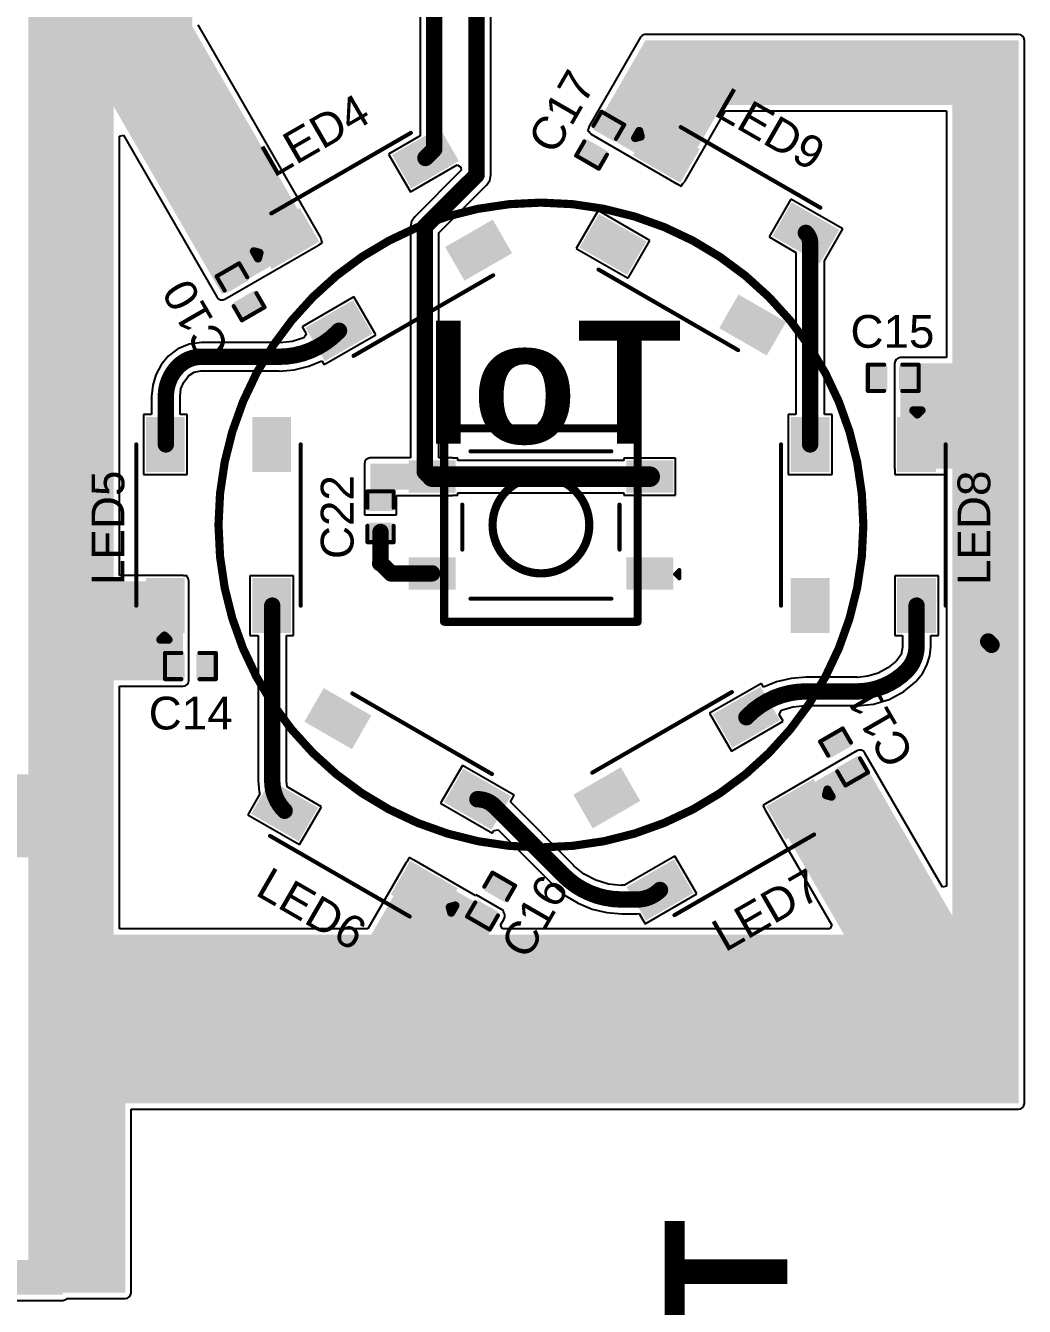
# Model space of a CAD drawing. Header units: inches. Extents: x 0 to 446, y -21 to 70.
# Drawn here: x 29.02 to 59.99, y 0.22 to 39.95 of the extents above; entities that cross this region are included whole.
import ezdxf

# ---------------------------------------------------------------- set-up
doc = ezdxf.new("R2010")
doc.units = ezdxf.units.IN
for name, color, linetype in [('Deimensions', 6, 'Continuous'), ('Top Layer', 1, 'Continuous'), ('Top Overlay', 2, 'Continuous'), ('Top Paste', 8, 'Continuous'), ('Top Solder', 216, 'Continuous')]:
    doc.layers.add(name, color=color, linetype=linetype)
doc.styles.add('Arial', font='', dxfattribs={"height": 0.2})
doc.styles.add('Arial_Bold', font='', dxfattribs={"height": 0.2})
doc.styles.get('Arial').set_extended_font_data('Arial')
doc.styles.get('Arial_Bold').set_extended_font_data('Arial', bold=True)

msp = doc.modelspace()

# ---------------------------------------------------------------- hatches: boundary and pattern name
at = {"layer": 'Top Layer'}
for points in [[(29.155, 37.963), (34.184, 37.963), (34.184, 53.914), (29.155, 53.914)], [(29.106, 9.769), (31.746, 9.769), (31.746, 53.522), (29.106, 53.522)], [(35.108, 31.619), (38.01, 33.295), (34.184, 39.922), (31.282, 38.246)], [(46.651, 36.731), (49.303, 35.2), (50.898, 37.963), (48.246, 39.494)], [(59.813, 39.494), (48.246, 39.494), (48.246, 37.487), (59.813, 37.487)], [(57.759, 9.826), (59.813, 9.826), (59.813, 39.494), (57.759, 39.494)], [(47.233, 36.443), (46.683, 36.76), (46.912, 37.156), (47.462, 36.839)], [(42.318, 35.782), (41.018, 35.032), (40.518, 35.898), (41.818, 36.648)], [(48.487, 36.826), (49.786, 36.076), (49.286, 35.21), (47.987, 35.96)], [(46.763, 35.629), (46.213, 35.946), (46.442, 36.342), (46.992, 36.025)], [(53.617, 32.71), (52.317, 33.46), (52.817, 34.326), (54.117, 33.576)], [(36.188, 33.398), (37.487, 34.148), (37.987, 33.282), (36.688, 32.532)], [(42.168, 33.04), (43.468, 33.79), (43.968, 32.924), (42.668, 32.174)], [(46.837, 33.968), (48.136, 33.218), (47.636, 32.352), (46.337, 33.102)], [(35.837, 32.057), (35.288, 31.74), (35.059, 32.136), (35.609, 32.453)], [(36.307, 31.243), (35.757, 30.926), (35.529, 31.322), (36.079, 31.639)], [(51.167, 31.468), (52.467, 30.718), (51.967, 29.852), (50.667, 30.602)], [(37.838, 30.54), (39.137, 31.29), (39.637, 30.424), (38.338, 29.674)], [(59.813, 29.466), (56.15, 29.466), (56.15, 26.206), (59.813, 26.206)], [(55.228, 28.704), (55.228, 29.339), (55.685, 29.339), (55.685, 28.704)], [(56.167, 28.704), (56.167, 29.339), (56.625, 29.339), (56.625, 28.704)], [(33.85, 27.706), (33.85, 26.206), (32.85, 26.206), (32.85, 27.706)], [(36.15, 26.206), (36.15, 27.706), (37.15, 27.706), (37.15, 26.206)], [(53.85, 27.706), (53.85, 26.206), (52.85, 26.206), (52.85, 27.706)], [(57.15, 27.706), (57.15, 26.206), (56.15, 26.206), (56.15, 27.706)], [(39.708, 25.556), (42.25, 25.556), (42.25, 26.356), (39.708, 26.356)], [(39.708, 24.952), (40.343, 24.952), (40.343, 26.356), (39.708, 26.356)], [(42.25, 25.556), (41, 25.556), (41, 26.356), (42.25, 26.356)], [(49, 25.556), (47.75, 25.556), (47.75, 26.356), (49, 26.356)], [(40.342, 24.952), (39.707, 24.952), (39.707, 25.409), (40.342, 25.409)], [(40.342, 24.012), (39.707, 24.012), (39.707, 24.469), (40.342, 24.469)], [(42.25, 22.556), (41, 22.556), (41, 23.356), (42.25, 23.356)], [(49, 22.556), (47.75, 22.556), (47.75, 23.356), (49, 23.356)], [(29.206, 19.637), (33.901, 19.637), (33.901, 22.706), (29.206, 22.706)], [(32.85, 21.206), (32.85, 22.706), (33.85, 22.706), (33.85, 21.206)], [(36.15, 21.206), (36.15, 22.706), (37.15, 22.706), (37.15, 21.206)], [(53.85, 22.706), (53.85, 21.206), (52.85, 21.206), (52.85, 22.706)], [(56.15, 21.206), (56.15, 22.706), (57.15, 22.706), (57.15, 21.206)], [(33.888, 20.399), (33.888, 19.764), (33.431, 19.764), (33.431, 20.399)], [(34.828, 20.399), (34.828, 19.764), (34.371, 19.764), (34.371, 20.399)], [(39.1, 17.643), (37.801, 18.393), (38.301, 19.259), (39.6, 18.509)], [(52.272, 18.436), (50.973, 17.686), (50.473, 18.552), (51.772, 19.302)], [(53.779, 17.708), (54.329, 18.025), (54.557, 17.629), (54.007, 17.312)], [(58.161, 11.636), (54.894, 17.294), (52.123, 15.694), (55.39, 10.036)], [(54.249, 16.894), (54.799, 17.211), (55.027, 16.816), (54.477, 16.498)], [(23.561, 14.146), (31.746, 14.146), (31.746, 16.723), (23.561, 16.723)], [(43.431, 15.143), (42.131, 15.893), (42.631, 16.759), (43.931, 16.009)], [(47.942, 15.936), (46.643, 15.186), (46.143, 16.052), (47.442, 16.802)], [(36.651, 16.402), (37.95, 15.652), (37.45, 14.786), (36.151, 15.536)], [(53.922, 15.578), (52.623, 14.828), (52.123, 15.694), (53.422, 16.444)], [(47.793, 13.194), (49.092, 13.944), (49.592, 13.078), (48.293, 12.328)], [(42.354, 9.989), (43.705, 12.329), (40.981, 13.902), (39.63, 11.562)], [(41.781, 12.286), (40.481, 13.036), (40.981, 13.902), (42.281, 13.152)], [(43.53, 13.554), (44.08, 13.237), (43.851, 12.841), (43.301, 13.159)], [(43.06, 12.741), (43.61, 12.423), (43.381, 12.027), (42.831, 12.345)], [(59.813, 11.75), (29.106, 11.75), (29.106, 6.517), (59.813, 6.517)], [(29.106, 0.644), (32.106, 0.644), (32.106, 7.667), (29.106, 7.667)], [(23.057, 0.587), (30.169, 0.587), (30.169, 1.66), (23.057, 1.66)]]:
    msp.add_hatch(color=1, dxfattribs=at).paths.add_polyline_path(points)
at = {"layer": 'Top Paste'}
for points in [[(47.233, 36.443), (46.683, 36.76), (46.912, 37.156), (47.462, 36.839)], [(42.318, 35.782), (41.018, 35.032), (40.518, 35.898), (41.818, 36.648)], [(48.487, 36.826), (49.786, 36.076), (49.286, 35.21), (47.987, 35.96)], [(46.763, 35.629), (46.213, 35.946), (46.442, 36.342), (46.992, 36.025)], [(53.617, 32.71), (52.317, 33.46), (52.817, 34.326), (54.117, 33.576)], [(36.188, 33.398), (37.487, 34.148), (37.987, 33.282), (36.688, 32.532)], [(42.168, 33.04), (43.468, 33.79), (43.968, 32.924), (42.668, 32.174)], [(46.837, 33.968), (48.136, 33.218), (47.636, 32.352), (46.337, 33.102)], [(35.837, 32.057), (35.288, 31.74), (35.059, 32.136), (35.609, 32.453)], [(36.307, 31.243), (35.757, 30.926), (35.529, 31.322), (36.079, 31.639)], [(51.167, 31.468), (52.467, 30.718), (51.967, 29.852), (50.667, 30.602)], [(37.838, 30.54), (39.137, 31.29), (39.637, 30.424), (38.338, 29.674)], [(55.228, 28.704), (55.228, 29.339), (55.685, 29.339), (55.685, 28.704)], [(56.167, 28.704), (56.167, 29.339), (56.625, 29.339), (56.625, 28.704)], [(33.85, 27.706), (33.85, 26.206), (32.85, 26.206), (32.85, 27.706)], [(36.15, 26.206), (36.15, 27.706), (37.15, 27.706), (37.15, 26.206)], [(53.85, 27.706), (53.85, 26.206), (52.85, 26.206), (52.85, 27.706)], [(57.15, 27.706), (57.15, 26.206), (56.15, 26.206), (56.15, 27.706)], [(42.25, 25.556), (41, 25.556), (41, 26.356), (42.25, 26.356)], [(49, 25.556), (47.75, 25.556), (47.75, 26.356), (49, 26.356)], [(40.342, 24.952), (39.707, 24.952), (39.707, 25.409), (40.342, 25.409)], [(40.342, 24.012), (39.707, 24.012), (39.707, 24.469), (40.342, 24.469)], [(42.25, 22.556), (41, 22.556), (41, 23.356), (42.25, 23.356)], [(49, 22.556), (47.75, 22.556), (47.75, 23.356), (49, 23.356)], [(32.85, 21.206), (32.85, 22.706), (33.85, 22.706), (33.85, 21.206)], [(36.15, 21.206), (36.15, 22.706), (37.15, 22.706), (37.15, 21.206)], [(53.85, 22.706), (53.85, 21.206), (52.85, 21.206), (52.85, 22.706)], [(56.15, 21.206), (56.15, 22.706), (57.15, 22.706), (57.15, 21.206)], [(33.888, 20.399), (33.888, 19.764), (33.431, 19.764), (33.431, 20.399)], [(34.828, 20.399), (34.828, 19.764), (34.371, 19.764), (34.371, 20.399)], [(39.1, 17.643), (37.801, 18.393), (38.301, 19.259), (39.6, 18.509)], [(52.272, 18.436), (50.973, 17.686), (50.473, 18.552), (51.772, 19.302)], [(53.779, 17.708), (54.329, 18.025), (54.557, 17.629), (54.007, 17.312)], [(54.249, 16.894), (54.799, 17.211), (55.027, 16.816), (54.477, 16.498)], [(43.431, 15.143), (42.131, 15.893), (42.631, 16.759), (43.931, 16.009)], [(47.942, 15.936), (46.643, 15.186), (46.143, 16.052), (47.442, 16.802)], [(36.651, 16.402), (37.95, 15.652), (37.45, 14.786), (36.151, 15.536)], [(53.922, 15.578), (52.623, 14.828), (52.123, 15.694), (53.422, 16.444)], [(47.793, 13.194), (49.092, 13.944), (49.592, 13.078), (48.293, 12.328)], [(41.781, 12.286), (40.481, 13.036), (40.981, 13.902), (42.281, 13.152)], [(43.53, 13.554), (44.08, 13.237), (43.851, 12.841), (43.301, 13.159)], [(43.06, 12.741), (43.61, 12.423), (43.381, 12.027), (42.831, 12.345)]]:
    msp.add_hatch(color=8, dxfattribs=at).paths.add_polyline_path(points)
at = {"layer": 'Top Solder'}
for points in [[(47.255, 36.361), (46.601, 36.738), (46.89, 37.238), (47.544, 36.861)], [(48.45, 36.964), (49.925, 36.113), (49.324, 35.071), (47.849, 35.922)], [(42.456, 35.745), (40.981, 34.893), (40.38, 35.935), (41.855, 36.787)], [(46.785, 35.547), (46.131, 35.924), (46.42, 36.424), (47.074, 36.047)], [(36.05, 33.435), (37.525, 34.287), (38.126, 33.245), (36.651, 32.393)], [(53.654, 32.571), (52.179, 33.422), (52.78, 34.464), (54.255, 33.613)], [(42.03, 33.077), (43.505, 33.929), (44.106, 32.887), (42.631, 32.035)], [(46.8, 34.106), (48.275, 33.255), (47.674, 32.213), (46.199, 33.064)], [(35.919, 32.035), (35.266, 31.658), (34.977, 32.158), (35.631, 32.535)], [(36.389, 31.221), (35.735, 30.844), (35.447, 31.344), (36.101, 31.721)], [(37.7, 30.577), (39.175, 31.429), (39.776, 30.387), (38.301, 29.535)], [(51.13, 31.606), (52.605, 30.755), (52.004, 29.713), (50.529, 30.564)], [(55.168, 28.644), (55.168, 29.399), (55.745, 29.399), (55.745, 28.644)], [(56.107, 28.644), (56.107, 29.399), (56.685, 29.399), (56.685, 28.644)], [(33.952, 27.808), (33.952, 26.105), (32.748, 26.105), (32.748, 27.808)], [(36.048, 26.105), (36.048, 27.808), (37.252, 27.808), (37.252, 26.105)], [(53.952, 27.808), (53.952, 26.105), (52.748, 26.105), (52.748, 27.808)], [(57.252, 27.808), (57.252, 26.105), (56.048, 26.105), (56.048, 27.808)], [(42.352, 25.455), (40.898, 25.455), (40.898, 26.458), (42.352, 26.458)], [(49.102, 25.455), (47.648, 25.455), (47.648, 26.458), (49.102, 26.458)], [(40.402, 24.892), (39.647, 24.892), (39.647, 25.469), (40.402, 25.469)], [(40.402, 23.952), (39.647, 23.952), (39.647, 24.529), (40.402, 24.529)], [(42.352, 22.455), (40.898, 22.455), (40.898, 23.458), (42.352, 23.458)], [(49.102, 22.455), (47.648, 22.455), (47.648, 23.458), (49.102, 23.458)], [(32.748, 21.105), (32.748, 22.808), (33.952, 22.808), (33.952, 21.105)], [(36.048, 21.105), (36.048, 22.808), (37.252, 22.808), (37.252, 21.105)], [(53.952, 22.808), (53.952, 21.105), (52.748, 21.105), (52.748, 22.808)], [(56.048, 21.105), (56.048, 22.808), (57.252, 22.808), (57.252, 21.105)], [(33.948, 20.459), (33.948, 19.704), (33.371, 19.704), (33.371, 20.459)], [(34.888, 20.459), (34.888, 19.704), (34.311, 19.704), (34.311, 20.459)], [(39.138, 17.505), (37.663, 18.356), (38.264, 19.398), (39.739, 18.547)], [(52.411, 18.399), (50.936, 17.547), (50.334, 18.589), (51.809, 19.441)], [(53.697, 17.73), (54.351, 18.107), (54.639, 17.607), (53.985, 17.23)], [(54.167, 16.916), (54.821, 17.293), (55.109, 16.794), (54.455, 16.416)], [(43.468, 15.005), (41.993, 15.856), (42.594, 16.898), (44.069, 16.047)], [(48.081, 15.899), (46.606, 15.047), (46.004, 16.089), (47.479, 16.941)], [(36.614, 16.54), (38.089, 15.689), (37.488, 14.647), (36.013, 15.498)], [(54.061, 15.541), (52.586, 14.689), (51.984, 15.731), (53.459, 16.583)], [(41.818, 12.147), (40.343, 12.998), (40.944, 14.04), (42.419, 13.189)], [(47.654, 13.231), (49.129, 14.083), (49.731, 13.041), (48.256, 12.189)], [(43.508, 13.636), (44.162, 13.259), (43.873, 12.759), (43.219, 13.137)], [(43.038, 12.823), (43.692, 12.445), (43.403, 11.945), (42.749, 12.323)]]:
    msp.add_hatch(color=216, dxfattribs=at).paths.add_polyline_path(points)

# ---------------------------------------------------------------- linework, layer by layer
at = {"layer": 'Deimensions'}
for points, const_width in [([(55, 24.456, 1), (35, 24.456, 1)], 0.254), ([(41.936, 27.456, 1), (42.063, 27.456, 1)], 0.127), ([(41.936, 27.456, 1), (42.063, 27.456, 1)], 0.127), ([(47.936, 27.456, 1), (48.063, 27.456, 1)], 0.127), ([(47.936, 27.456, 1), (48.063, 27.456, 1)], 0.127), ([(34.936, 24.456, 1), (35.063, 24.456, 1)], 0.127), ([(43.436, 24.456, 1), (43.563, 24.456, 1)], 0.127), ([(43.436, 24.456, 1), (43.563, 24.456, 1)], 0.127), ([(46.436, 24.456, 1), (46.563, 24.456, 1)], 0.127), ([(46.436, 24.456, 1), (46.563, 24.456, 1)], 0.127), ([(54.936, 24.456, 1), (55.063, 24.456, 1)], 0.127), ([(41.936, 21.456, 1), (42.063, 21.456, 1)], 0.127), ([(41.936, 21.456, 1), (42.063, 21.456, 1)], 0.127), ([(47.936, 21.456, 1), (48.063, 21.456, 1)], 0.127), ([(47.936, 21.456, 1), (48.063, 21.456, 1)], 0.127)]:
    msp.add_lwpolyline(points, format="xyb", close=True, dxfattribs=dict(at, const_width=const_width))
at = {"layer": 'Deimensions', "const_width": 0.254}
for points in [[(42, 27.456), (48, 27.456)], [(42, 21.456), (42, 27.456)], [(48, 21.456), (48, 27.456)], [(42, 21.456), (48, 21.456)]]:
    msp.add_lwpolyline(points, dxfattribs=at)
for points in [[(43.5, 24.456, -1), (46.5, 24.456)], [(46.5, 24.456, -1), (43.5, 24.456)]]:
    msp.add_lwpolyline(points, format="xyb", dxfattribs=at)
at = {"layer": 'Top Layer'}
for p, q in [((41.251, 48.783), (41.251, 36.526)), ((43.445, 35.313), (43.445, 47.553)), ((38.167, 33.386), (34.365, 39.97)), ((48.089, 39.584), (46.494, 36.822)), ((48.105, 39.602), (48.089, 39.584)), ((48.089, 39.584), (48.089, 39.584)), ((48.118, 39.622), (48.105, 39.602)), ((48.128, 39.628), (48.118, 39.622)), ((48.136, 39.637), (48.128, 39.628)), ((48.157, 39.648), (48.136, 39.637)), ((48.177, 39.661), (48.157, 39.648)), ((48.188, 39.663), (48.177, 39.661)), ((48.199, 39.669), (48.188, 39.663)), ((48.223, 39.67), (48.199, 39.669)), ((48.246, 39.675), (48.223, 39.67)), ((59.813, 39.675), (48.246, 39.675)), ((59.883, 39.661), (59.813, 39.675)), ((59.941, 39.622), (59.883, 39.661)), ((59.981, 39.563), (59.941, 39.622)), ((59.994, 39.494), (59.981, 39.563)), ((59.994, 37.487), (59.994, 39.494)), ((59.994, 29.466), (59.994, 37.487)), ((59.994, 37.487), (59.994, 37.487)), ((49.46, 35.109), (50.728, 37.306)), ((50.728, 37.306), (57.577, 37.306)), ((57.577, 37.306), (57.577, 29.648)), ((31.927, 36.52), (32.05, 36.553)), ((32.05, 36.553), (34.951, 31.529)), ((46.472, 36.75), (46.44, 36.695)), ((46.44, 36.695), (46.483, 36.671)), ((46.494, 36.822), (46.471, 36.755)), ((46.471, 36.755), (46.472, 36.75)), ((46.483, 36.671), (46.507, 36.621)), ((46.494, 36.822), (46.494, 36.822)), ((46.507, 36.621), (46.56, 36.574)), ((46.56, 36.574), (49.212, 35.043)), ((31.927, 22.888), (31.927, 36.52)), ((41.251, 36.526), (40.276, 35.963)), ((40.276, 35.963), (40.953, 34.789)), ((40.953, 34.789), (42.398, 35.623)), ((42.528, 35.459), (41.086, 34.017)), ((42.398, 35.623), (42.518, 35.559)), ((42.518, 35.559), (42.528, 35.459)), ((41.838, 33.523), (43.316, 35.002)), ((43.316, 35.002), (43.412, 35.145)), ((43.412, 35.145), (43.445, 35.313)), ((49.212, 35.043), (49.229, 35.037)), ((49.229, 35.037), (49.351, 34.967)), ((49.351, 34.967), (49.399, 35.049)), ((49.399, 35.049), (49.413, 35.056)), ((49.413, 35.056), (49.46, 35.109)), ((49.46, 35.109), (49.46, 35.109)), ((52.752, 34.568), (52.075, 33.394)), ((54.359, 33.641), (52.752, 34.568)), ((46.772, 34.211), (46.094, 33.037)), ((48.379, 33.283), (46.772, 34.211)), ((40.991, 33.874), (40.957, 33.706)), ((41.086, 34.017), (40.991, 33.874)), ((38.19, 33.319), (38.167, 33.386)), ((40.957, 33.706), (40.957, 26.538)), ((41.838, 26.538), (41.838, 33.523)), ((52.075, 33.394), (52.91, 32.912)), ((53.79, 32.655), (54.359, 33.641)), ((35.198, 31.462), (38.101, 33.138)), ((38.101, 33.138), (38.114, 33.15)), ((38.101, 33.138), (38.101, 33.138)), ((38.114, 33.15), (38.23, 33.217)), ((38.188, 33.29), (38.19, 33.319)), ((38.23, 33.217), (38.188, 33.29)), ((46.094, 33.037), (47.701, 32.109)), ((47.701, 32.109), (48.379, 33.283)), ((52.91, 32.912), (52.91, 27.884)), ((53.79, 27.884), (53.79, 32.655)), ((34.951, 31.529), (34.997, 31.476)), ((34.997, 31.476), (35.061, 31.444)), ((35.061, 31.444), (35.131, 31.44)), ((35.131, 31.44), (35.198, 31.462)), ((39.202, 31.533), (37.595, 30.605)), ((39.88, 30.359), (39.202, 31.533)), ((37.595, 30.605), (37.719, 30.391)), ((37.649, 30.258), (37.289, 30.149)), ((37.71, 30.359), (37.649, 30.258)), ((37.719, 30.391), (37.71, 30.359)), ((38.273, 29.431), (39.88, 30.359)), ((33.74, 29.923), (33.439, 29.692)), ((34.092, 30.069), (33.74, 29.923)), ((34.469, 30.118), (34.092, 30.069)), ((34.469, 30.114), (34.469, 30.118)), ((36.878, 30.114), (34.469, 30.114)), ((36.898, 30.11), (36.878, 30.114)), ((37.289, 30.149), (36.898, 30.11)), ((33.223, 29.423), (33.061, 29.119)), ((33.441, 29.689), (33.223, 29.423)), ((33.439, 29.692), (33.441, 29.689)), ((33.441, 29.689), (33.441, 29.689)), ((37.799, 29.379), (38.206, 29.548)), ((38.206, 29.548), (38.273, 29.431)), ((55.982, 29.536), (55.969, 29.466)), ((55.969, 29.466), (55.969, 26.206)), ((56.022, 29.595), (55.982, 29.536)), ((56.081, 29.634), (56.022, 29.595)), ((56.15, 29.648), (56.081, 29.634)), ((57.577, 29.648), (56.15, 29.648)), ((59.994, 26.206), (59.994, 29.466)), ((59.994, 29.466), (59.994, 29.466)), ((33.061, 29.119), (32.961, 28.79)), ((33.922, 28.887), (34.056, 29.061)), ((34.056, 29.061), (34.064, 29.066)), ((34.064, 29.066), (34.074, 29.081)), ((34.074, 29.081), (34.247, 29.197)), ((34.247, 29.197), (34.452, 29.237)), ((34.452, 29.237), (34.469, 29.234)), ((34.469, 29.234), (36.878, 29.234)), ((36.878, 29.233), (37.344, 29.27)), ((36.878, 29.234), (36.878, 29.233)), ((37.344, 29.27), (37.799, 29.379)), ((32.961, 28.79), (32.927, 28.447)), ((33.806, 28.457), (33.834, 28.675)), ((33.834, 28.675), (33.922, 28.887)), ((32.927, 28.447), (32.927, 28.447)), ((32.927, 28.447), (32.927, 27.884)), ((33.808, 28.447), (33.806, 28.457)), ((33.808, 27.884), (33.808, 28.447)), ((32.927, 27.884), (32.672, 27.884)), ((32.672, 27.884), (32.672, 26.028)), ((34.028, 27.884), (33.808, 27.884)), ((34.028, 26.028), (34.028, 27.884)), ((52.91, 27.884), (52.672, 27.884)), ((52.672, 27.884), (52.672, 26.028)), ((54.028, 27.884), (53.79, 27.884)), ((54.028, 26.028), (54.028, 27.884)), ((39.54, 26.426), (39.527, 26.356)), ((39.527, 26.356), (39.527, 25.556)), ((39.58, 26.484), (39.54, 26.426)), ((39.638, 26.524), (39.58, 26.484)), ((39.708, 26.538), (39.638, 26.524)), ((40.957, 26.538), (39.708, 26.538)), ((42.25, 26.538), (41.838, 26.538)), ((42.267, 26.534), (42.25, 26.538)), ((42.428, 26.534), (42.267, 26.534)), ((42.428, 26.461), (42.428, 26.534)), ((47.572, 26.461), (42.428, 26.461)), ((49.178, 26.534), (47.572, 26.534)), ((47.572, 26.534), (47.572, 26.461)), ((49.178, 25.378), (49.178, 26.534)), ((32.672, 26.028), (34.028, 26.028)), ((52.672, 26.028), (54.028, 26.028)), ((55.969, 26.206), (55.972, 26.189)), ((55.972, 26.189), (55.972, 26.028)), ((55.972, 26.028), (56.132, 26.028)), ((56.132, 26.028), (56.15, 26.025)), ((56.15, 26.025), (57.577, 26.025)), ((57.577, 26.025), (57.577, 13.254)), ((59.994, 11.75), (59.994, 26.206)), ((59.994, 26.206), (59.994, 26.206)), ((39.527, 25.556), (39.527, 24.952)), ((42.428, 25.378), (42.428, 25.451)), ((42.428, 25.451), (47.572, 25.451)), ((47.572, 25.451), (47.572, 25.378)), ((40.524, 24.952), (40.524, 25.375)), ((40.524, 25.375), (42.25, 25.375)), ((42.25, 25.375), (42.267, 25.378)), ((42.267, 25.378), (42.428, 25.378)), ((47.572, 25.378), (49.178, 25.378)), ((39.527, 24.952), (39.53, 24.936)), ((39.53, 24.936), (39.53, 24.774)), ((39.53, 24.774), (39.69, 24.774)), ((39.69, 24.774), (39.708, 24.77)), ((39.708, 24.77), (40.343, 24.77)), ((40.343, 24.77), (40.36, 24.774)), ((40.36, 24.774), (40.52, 24.774)), ((40.52, 24.932), (40.524, 24.952)), ((40.52, 24.774), (40.52, 24.932)), ((33.901, 22.888), (31.927, 22.888)), ((33.918, 22.884), (33.901, 22.888)), ((34.028, 22.884), (33.918, 22.884)), ((34.028, 22.835), (34.028, 22.884)), ((34.029, 22.834), (34.028, 22.835)), ((34.068, 22.776), (34.029, 22.834)), ((34.082, 22.706), (34.068, 22.776)), ((34.082, 19.637), (34.082, 22.706)), ((37.328, 22.884), (35.972, 22.884)), ((35.972, 22.884), (35.972, 21.028)), ((37.328, 21.028), (37.328, 22.884)), ((57.328, 22.884), (55.972, 22.884)), ((55.972, 22.884), (55.972, 21.028)), ((57.328, 21.028), (57.328, 22.884)), ((35.972, 21.028), (36.227, 21.028)), ((36.227, 21.028), (36.227, 16.519)), ((37.108, 16.519), (37.108, 21.028)), ((37.108, 21.028), (37.328, 21.028)), ((55.972, 21.028), (56.21, 21.028)), ((56.214, 20.672), (56.169, 20.445)), ((56.21, 21.028), (56.21, 20.693)), ((56.21, 20.693), (56.214, 20.672)), ((57.06, 20.396), (57.088, 20.682)), ((57.088, 20.682), (57.09, 20.693)), ((57.09, 20.693), (57.09, 21.028)), ((57.09, 21.028), (57.328, 21.028)), ((56.169, 20.445), (56.04, 20.252)), ((56.973, 20.111), (57.06, 20.396)), ((55.763, 20.022), (55.463, 19.862)), ((56.014, 20.228), (55.763, 20.022)), ((56.022, 20.24), (56.014, 20.228)), ((56.04, 20.252), (56.022, 20.24)), ((56.833, 19.849), (56.973, 20.111)), ((33.901, 19.455), (33.97, 19.469)), ((33.97, 19.469), (34.029, 19.508)), ((34.029, 19.508), (34.068, 19.567)), ((34.068, 19.567), (34.082, 19.637)), ((51.837, 19.545), (50.23, 18.617)), ((51.907, 19.424), (51.837, 19.545)), ((52.303, 19.589), (51.907, 19.424)), ((52.758, 19.698), (52.303, 19.589)), ((53.225, 19.735), (52.758, 19.698)), ((53.225, 19.734), (53.225, 19.735)), ((54.8, 19.734), (53.225, 19.734)), ((54.814, 19.731), (54.8, 19.734)), ((55.138, 19.763), (54.814, 19.731)), ((55.463, 19.862), (55.138, 19.763)), ((56.252, 19.29), (56.648, 19.614)), ((56.645, 19.617), (56.651, 19.627)), ((56.648, 19.614), (56.645, 19.617)), ((56.651, 19.627), (56.833, 19.849)), ((31.927, 11.931), (31.927, 19.455)), ((31.927, 19.455), (33.901, 19.455)), ((55.8, 19.048), (56.252, 19.29)), ((52.392, 18.584), (52.464, 18.713)), ((52.464, 18.713), (52.814, 18.819)), ((52.814, 18.819), (53.205, 18.857)), ((53.205, 18.857), (53.225, 18.853)), ((53.225, 18.853), (54.8, 18.853)), ((54.8, 18.849), (55.31, 18.899)), ((54.8, 18.853), (54.8, 18.849)), ((55.31, 18.899), (55.8, 19.048)), ((50.23, 18.617), (50.908, 17.443)), ((50.908, 17.443), (52.515, 18.371)), ((52.515, 18.371), (52.392, 18.584)), ((54.803, 17.451), (52.033, 15.851)), ((54.87, 17.474), (54.803, 17.451)), ((54.941, 17.469), (54.87, 17.474)), ((55.004, 17.438), (54.941, 17.469)), ((55.051, 17.384), (55.004, 17.438)), ((57.455, 13.221), (55.051, 17.384)), ((42.566, 17.002), (41.889, 15.828)), ((44.173, 16.075), (42.566, 17.002)), ((36.227, 16.519), (36.227, 16.519)), ((36.227, 16.519), (36.261, 16.178)), ((37.106, 16.509), (37.108, 16.519)), ((37.129, 16.331), (37.106, 16.509)), ((38.193, 15.717), (37.129, 16.331)), ((36.28, 16.114), (35.908, 15.47)), ((36.261, 16.178), (36.28, 16.114)), ((44.052, 15.865), (44.173, 16.075)), ((37.515, 14.543), (38.193, 15.717)), ((41.889, 15.828), (43.496, 14.901)), ((46.021, 13.896), (44.052, 15.865)), ((52.019, 15.839), (51.88, 15.759)), ((51.88, 15.759), (51.96, 15.62)), ((51.96, 15.62), (51.966, 15.603)), ((51.966, 15.603), (54.023, 12.041)), ((52.033, 15.851), (52.019, 15.839)), ((35.908, 15.47), (37.515, 14.543)), ((43.496, 14.901), (43.544, 14.985)), ((43.544, 14.985), (43.67, 15.002)), ((43.67, 15.002), (45.399, 13.274)), ((40.824, 13.992), (39.635, 11.931)), ((40.836, 14.006), (40.824, 13.992)), ((40.916, 14.144), (40.836, 14.006)), ((41.055, 14.064), (40.916, 14.144)), ((41.072, 14.059), (41.055, 14.064)), ((42.98, 12.957), (41.072, 14.059)), ((41.072, 14.059), (41.072, 14.059)), ((49.157, 14.187), (47.589, 13.281)), ((49.835, 13.013), (49.157, 14.187)), ((46.032, 13.879), (46.021, 13.896)), ((46.336, 13.63), (46.032, 13.879)), ((46.7, 13.436), (46.336, 13.63)), ((45.399, 13.274), (45.398, 13.273)), ((45.398, 13.273), (45.754, 12.969)), ((47.095, 13.316), (46.7, 13.436)), ((47.486, 13.277), (47.095, 13.316)), ((47.506, 13.281), (47.486, 13.277)), ((47.589, 13.281), (47.506, 13.281)), ((57.577, 13.254), (57.455, 13.221)), ((42.995, 12.983), (42.98, 12.957)), ((43.853, 12.488), (42.995, 12.983)), ((45.754, 12.969), (46.153, 12.725)), ((46.153, 12.725), (46.585, 12.546)), ((48.228, 12.085), (49.835, 13.013)), ((43.833, 12.454), (43.853, 12.488)), ((43.849, 12.439), (43.833, 12.454)), ((43.88, 12.376), (43.849, 12.439)), ((43.885, 12.305), (43.88, 12.376)), ((46.585, 12.546), (47.04, 12.437)), ((47.04, 12.437), (47.506, 12.4)), ((47.506, 12.4), (47.506, 12.401)), ((47.506, 12.401), (47.98, 12.401)), ((47.98, 12.397), (48.043, 12.405)), ((47.98, 12.401), (47.98, 12.397)), ((48.043, 12.405), (48.228, 12.085)), ((39.635, 11.931), (31.927, 11.931)), ((43.748, 12.041), (43.862, 12.238)), ((43.812, 11.931), (43.748, 12.041)), ((53.959, 11.931), (43.812, 11.931)), ((43.862, 12.238), (43.885, 12.305)), ((54.023, 12.041), (53.959, 11.931)), ((59.994, 6.517), (59.994, 11.75)), ((59.883, 6.35), (59.941, 6.389)), ((59.941, 6.389), (59.981, 6.448)), ((59.981, 6.448), (59.994, 6.517)), ((32.287, 0.644), (32.287, 6.336)), ((32.287, 6.336), (59.813, 6.336)), ((59.813, 6.336), (59.883, 6.35)), ((23.057, 0.405), (30.169, 0.405)), ((30.169, 0.405), (30.238, 0.419)), ((30.238, 0.419), (30.297, 0.458)), ((30.297, 0.458), (30.3, 0.462)), ((30.3, 0.462), (32.106, 0.462)), ((32.106, 0.462), (32.175, 0.476)), ((32.175, 0.476), (32.234, 0.515)), ((32.234, 0.515), (32.273, 0.574)), ((32.273, 0.574), (32.287, 0.644))]:
    msp.add_line(p, q, dxfattribs=at)
for points, const_width in [([(41.691, 36.113), (41.691, 49.513)], 0.508), ([(43.005, 35.313), (43.005, 47.735)], 0.508), ([(41.418, 35.84), (41.691, 36.113)], 0.508), ([(41.397, 33.706), (43.005, 35.313)], 0.508), ([(41.397, 26.102), (41.397, 33.706)], 0.508), ([(53.35, 26.956), (53.35, 33.197)], 0.508), ([(38.674, 30.418), (38.738, 30.482)], 0.508), ([(34.469, 29.674), (36.878, 29.674)], 0.508), ([(33.367, 26.956), (33.367, 28.447)], 0.508), ([(41.397, 26.102), (41.543, 25.956)], 0.508), ([(41.625, 25.956), (48.375, 25.956)], 0.635), ([(41.543, 25.956), (41.625, 25.956)], 0.508), ([(40.025, 23.301), (40.025, 24.24)], 0.508), ([(40.012, 23.269), (40.037, 23.269)], 0.508), ([(40.037, 23.269), (40.35, 22.956)], 0.508), ([(40.35, 22.956), (41.625, 22.956)], 0.508), ([(36.667, 16.519), (36.667, 21.956)], 0.508), ([(56.65, 20.693), (56.65, 21.956)], 0.508), ([(58.873, 20.843), (58.975, 20.741)], 0.508), ([(53.225, 19.294), (54.8, 19.294)], 0.508), ([(51.373, 18.494), (51.429, 18.55)], 0.508), ([(43.564, 15.731), (45.71, 13.585)], 0.508), ([(47.506, 12.841), (47.98, 12.841)], 0.508)]:
    msp.add_lwpolyline(points, dxfattribs=dict(at, const_width=const_width))
for points, const_width in [([(41.564, 36.113, 1), (41.818, 36.113, 1)], 0.254), ([(41.564, 36.113, 1), (41.818, 36.113, 1)], 0.254), ([(41.291, 35.84, 1), (41.545, 35.84, 1)], 0.254), ([(42.878, 35.313, 1), (43.132, 35.313, 1)], 0.254), ([(42.878, 35.313, 1), (43.132, 35.313, 1)], 0.254), ([(41.27, 33.706, 1), (41.524, 33.706, 1)], 0.254), ([(41.27, 33.706, 1), (41.524, 33.706, 1)], 0.254), ([(53.09, 33.518, 1), (53.344, 33.518, 1)], 0.254), ([(53.223, 33.197, 1), (53.477, 33.197, 1)], 0.254), ([(53.223, 33.197, 1), (53.477, 33.197, 1)], 0.254), ([(38.547, 30.418, 1), (38.801, 30.418, 1)], 0.254), ([(38.547, 30.418, 1), (38.801, 30.418, 1)], 0.254), ([(38.611, 30.482, 1), (38.865, 30.482, 1)], 0.254), ([(34.342, 29.674, 1), (34.596, 29.674, 1)], 0.254), ([(34.342, 29.674, 1), (34.596, 29.674, 1)], 0.254), ([(36.751, 29.674, 1), (37.005, 29.674, 1)], 0.254), ([(36.751, 29.674, 1), (37.005, 29.674, 1)], 0.254), ([(33.626, 29.377, 1), (33.88, 29.377, 1)], 0.254), ([(33.626, 29.377, 1), (33.88, 29.377, 1)], 0.254), ([(33.24, 28.447, 1), (33.494, 28.447, 1)], 0.254), ([(33.24, 28.447, 1), (33.494, 28.447, 1)], 0.254), ([(33.24, 26.956, 1), (33.494, 26.956, 1)], 0.254), ([(53.223, 26.956, 1), (53.477, 26.956, 1)], 0.254), ([(41.27, 26.102, 1), (41.524, 26.102, 1)], 0.254), ([(41.27, 26.102, 1), (41.524, 26.102, 1)], 0.254), ([(41.466, 25.956, 1), (41.784, 25.956, 1)], 0.318), ([(48.216, 25.956, 1), (48.534, 25.956, 1)], 0.318), ([(41.416, 25.956, 1), (41.67, 25.956, 1)], 0.254), ([(41.416, 25.956, 1), (41.67, 25.956, 1)], 0.254), ([(41.498, 25.956, 1), (41.752, 25.956, 1)], 0.254), ([(39.898, 24.24, 1), (40.152, 24.24, 1)], 0.254), ([(39.885, 23.269, 1), (40.139, 23.269, 1)], 0.254), ([(39.885, 23.269, 1), (40.139, 23.269, 1)], 0.254), ([(39.898, 23.301, 1), (40.152, 23.301, 1)], 0.254), ([(39.898, 23.301, 1), (40.152, 23.301, 1)], 0.254), ([(39.91, 23.269, 1), (40.164, 23.269, 1)], 0.254), ([(39.91, 23.269, 1), (40.164, 23.269, 1)], 0.254), ([(40.223, 22.956, 1), (40.477, 22.956, 1)], 0.254), ([(40.223, 22.956, 1), (40.477, 22.956, 1)], 0.254), ([(41.498, 22.956, 1), (41.752, 22.956, 1)], 0.254), ([(36.54, 21.956, 1), (36.794, 21.956, 1)], 0.254), ([(56.523, 21.956, 1), (56.777, 21.956, 1)], 0.254), ([(58.746, 20.843, 1), (59, 20.843, 1)], 0.254), ([(56.523, 20.693, 1), (56.777, 20.693, 1)], 0.254), ([(56.523, 20.693, 1), (56.777, 20.693, 1)], 0.254), ([(58.848, 20.741, 1), (59.102, 20.741, 1)], 0.254), ([(56.206, 19.929, 1), (56.46, 19.929, 1)], 0.254), ([(56.206, 19.929, 1), (56.46, 19.929, 1)], 0.254), ([(53.098, 19.294, 1), (53.352, 19.294, 1)], 0.254), ([(53.098, 19.294, 1), (53.352, 19.294, 1)], 0.254), ([(54.673, 19.294, 1), (54.927, 19.294, 1)], 0.254), ([(54.673, 19.294, 1), (54.927, 19.294, 1)], 0.254), ([(51.246, 18.494, 1), (51.5, 18.494, 1)], 0.254), ([(51.302, 18.55, 1), (51.556, 18.55, 1)], 0.254), ([(51.302, 18.55, 1), (51.556, 18.55, 1)], 0.254), ([(36.54, 16.519, 1), (36.794, 16.519, 1)], 0.254), ([(36.54, 16.519, 1), (36.794, 16.519, 1)], 0.254), ([(42.904, 15.951, 1), (43.158, 15.951, 1)], 0.254), ([(43.437, 15.731, 1), (43.691, 15.731, 1)], 0.254), ([(43.437, 15.731, 1), (43.691, 15.731, 1)], 0.254), ([(36.924, 15.594, 1), (37.178, 15.594, 1)], 0.254), ([(45.583, 13.585, 1), (45.837, 13.585, 1)], 0.254), ([(45.583, 13.585, 1), (45.837, 13.585, 1)], 0.254), ([(48.566, 13.136, 1), (48.82, 13.136, 1)], 0.254), ([(47.379, 12.841, 1), (47.633, 12.841, 1)], 0.254), ([(47.379, 12.841, 1), (47.633, 12.841, 1)], 0.254), ([(47.853, 12.841, 1), (48.107, 12.841, 1)], 0.254), ([(47.853, 12.841, 1), (48.107, 12.841, 1)], 0.254)]:
    msp.add_lwpolyline(points, format="xyb", close=True, dxfattribs=dict(at, const_width=const_width))
at = {"layer": 'Top Layer', "const_width": 0.508}
for points in [[(53.217, 33.518, -0.198912), (53.35, 33.197)], [(38.674, 30.418, -0.198912), (36.878, 29.674)], [(33.753, 29.377, -0.198912), (34.469, 29.674)], [(33.367, 28.447, -0.198912), (33.753, 29.377)], [(40.025, 23.301, -0.198912), (40.012, 23.269)], [(56.65, 20.693, -0.198912), (56.333, 19.929)], [(56.333, 19.929, -0.198912), (54.8, 19.294)], [(51.429, 18.55, -0.198912), (53.225, 19.294)], [(37.051, 15.594, -0.198912), (36.667, 16.519)], [(43.031, 15.951, -0.198912), (43.564, 15.731)], [(47.506, 12.841, -0.198912), (45.71, 13.585)], [(48.693, 13.136, -0.198912), (47.98, 12.841)]]:
    msp.add_lwpolyline(points, format="xyb", dxfattribs=at)
at = {"layer": 'Top Overlay'}
for points, const_width in [([(46.625, 36.838), (46.879, 37.278)], 0.127), ([(46.879, 37.278), (47.583, 36.871)], 0.127), ([(36.637, 34.12), (40.968, 36.62)], 0.127), ([(47.329, 36.431), (47.583, 36.871)], 0.127), ([(47.922, 36.458), (48.049, 36.678)], 0.254), ([(47.922, 36.458), (48.096, 36.505)], 0.254), ([(48.049, 36.678), (48.096, 36.505)], 0.254), ([(49.337, 36.798), (53.667, 34.298)], 0.127), ([(46.092, 35.914), (46.346, 36.354)], 0.127), ([(46.092, 35.914), (46.796, 35.507)], 0.127), ([(46.796, 35.507), (47.05, 35.947)], 0.127), ([(36.097, 32.945), (36.224, 32.725)], 0.254), ([(36.097, 32.945), (36.27, 32.898)], 0.254), ([(36.224, 32.725), (36.27, 32.898)], 0.254), ([(34.938, 32.168), (35.641, 32.574)], 0.127), ([(35.641, 32.574), (35.895, 32.135)], 0.127), ([(34.938, 32.168), (35.192, 31.728)], 0.127), ([(39.188, 29.702), (43.518, 32.202)], 0.127), ([(46.786, 32.38), (51.117, 29.88)], 0.127), ([(36.175, 31.651), (36.429, 31.211)], 0.127), ([(35.471, 31.244), (35.725, 30.804)], 0.127), ([(35.725, 30.804), (36.429, 31.211)], 0.127), ([(55.139, 28.615), (55.139, 29.428)], 0.127), ([(55.139, 29.428), (55.647, 29.428)], 0.127), ([(56.205, 29.428), (56.713, 29.428)], 0.127), ([(56.713, 28.615), (56.713, 29.428)], 0.127), ([(55.139, 28.615), (55.647, 28.615)], 0.127), ([(56.205, 28.615), (56.713, 28.615)], 0.127), ([(56.549, 28.012), (56.676, 27.885)], 0.254), ([(56.549, 28.012), (56.803, 28.012)], 0.254), ([(56.676, 27.885), (56.803, 28.012)], 0.254), ([(32.449, 21.956), (32.449, 26.956)], 0.127), ([(37.551, 21.956), (37.551, 26.956)], 0.127), ([(52.449, 21.956), (52.449, 26.956)], 0.127), ([(57.551, 21.956), (57.551, 26.956)], 0.127), ([(42.816, 26.742), (47.184, 26.742)], 0.127), ([(39.619, 24.99), (39.619, 25.498)], 0.127), ([(39.619, 25.498), (40.431, 25.498)], 0.127), ([(40.431, 24.99), (40.431, 25.498)], 0.127), ([(42.562, 23.694), (42.562, 25.091)], 0.127), ([(47.438, 23.694), (47.438, 25.091)], 0.127), ([(39.619, 23.923), (39.619, 24.431)], 0.127), ([(40.431, 23.923), (40.431, 24.431)], 0.127), ([(39.619, 23.923), (40.431, 23.923)], 0.127), ([(49.162, 22.931), (49.289, 23.058)], 0.127), ([(49.289, 22.804), (49.289, 23.058)], 0.127), ([(49.162, 22.931), (49.289, 22.804)], 0.127), ([(42.816, 22.17), (47.184, 22.17)], 0.127), ([(33.197, 20.9), (33.324, 21.027)], 0.254), ([(33.324, 21.027), (33.451, 20.9)], 0.254), ([(33.197, 20.9), (33.451, 20.9)], 0.254), ([(33.342, 19.675), (33.342, 20.487)], 0.127), ([(33.342, 20.487), (33.85, 20.487)], 0.127), ([(34.409, 20.487), (34.917, 20.487)], 0.127), ([(34.917, 19.675), (34.917, 20.487)], 0.127), ([(33.342, 19.675), (33.85, 19.675)], 0.127), ([(34.409, 19.675), (34.917, 19.675)], 0.127), ([(39.151, 19.232), (43.481, 16.732)], 0.127), ([(46.592, 16.774), (50.922, 19.274)], 0.127), ([(53.657, 17.74), (54.361, 18.147)], 0.127), ([(54.361, 18.147), (54.615, 17.707)], 0.127), ([(53.657, 17.74), (53.911, 17.3)], 0.127), ([(54.895, 17.223), (55.149, 16.783)], 0.127), ([(54.191, 16.817), (54.445, 16.377)], 0.127), ([(54.445, 16.377), (55.149, 16.783)], 0.127), ([(53.84, 16.078), (53.887, 16.251)], 0.254), ([(53.887, 16.251), (54.014, 16.031)], 0.254), ([(53.84, 16.078), (54.014, 16.031)], 0.254), ([(36.6, 14.813), (40.931, 12.313)], 0.127), ([(49.143, 12.356), (53.473, 14.856)], 0.127), ([(43.243, 13.236), (43.497, 13.676)], 0.127), ([(43.497, 13.676), (44.201, 13.27)], 0.127), ([(43.947, 12.83), (44.201, 13.27)], 0.127), ([(42.172, 12.606), (42.346, 12.653)], 0.254), ([(42.172, 12.606), (42.219, 12.433)], 0.254), ([(42.219, 12.433), (42.346, 12.653)], 0.254), ([(42.71, 12.312), (42.964, 12.752)], 0.127), ([(42.71, 12.312), (43.414, 11.906)], 0.127), ([(43.414, 11.906), (43.668, 12.346)], 0.127)]:
    msp.add_lwpolyline(points, dxfattribs=dict(at, const_width=const_width))
for points, const_width in [([(46.847, 37.278, 1), (46.911, 37.278, 1)], 0.0635), ([(46.847, 37.278, 1), (46.911, 37.278, 1)], 0.0635), ([(40.936, 36.62, 1), (40.999, 36.62, 1)], 0.0635), ([(46.593, 36.838, 1), (46.657, 36.838, 1)], 0.0635), ([(47.551, 36.871, 1), (47.615, 36.871, 1)], 0.0635), ([(47.551, 36.871, 1), (47.615, 36.871, 1)], 0.0635), ([(47.859, 36.458, 1), (47.986, 36.458, 1)], 0.127), ([(47.859, 36.458, 1), (47.986, 36.458, 1)], 0.127), ([(47.986, 36.678, 1), (48.113, 36.678, 1)], 0.127), ([(47.986, 36.678, 1), (48.113, 36.678, 1)], 0.127), ([(48.032, 36.505, 1), (48.159, 36.505, 1)], 0.127), ([(48.032, 36.505, 1), (48.159, 36.505, 1)], 0.127), ([(49.306, 36.798, 1), (49.369, 36.798, 1)], 0.0635), ([(46.314, 36.354, 1), (46.377, 36.354, 1)], 0.0635), ([(47.297, 36.431, 1), (47.361, 36.431, 1)], 0.0635), ([(46.06, 35.914, 1), (46.123, 35.914, 1)], 0.0635), ([(46.06, 35.914, 1), (46.123, 35.914, 1)], 0.0635), ([(47.018, 35.947, 1), (47.081, 35.947, 1)], 0.0635), ([(46.764, 35.507, 1), (46.827, 35.507, 1)], 0.0635), ([(46.764, 35.507, 1), (46.827, 35.507, 1)], 0.0635), ([(36.606, 34.12, 1), (36.669, 34.12, 1)], 0.0635), ([(53.636, 34.298, 1), (53.699, 34.298, 1)], 0.0635), ([(36.033, 32.945, 1), (36.16, 32.945, 1)], 0.127), ([(36.033, 32.945, 1), (36.16, 32.945, 1)], 0.127), ([(36.207, 32.898, 1), (36.334, 32.898, 1)], 0.127), ([(36.207, 32.898, 1), (36.334, 32.898, 1)], 0.127), ([(35.61, 32.574, 1), (35.673, 32.574, 1)], 0.0635), ([(35.61, 32.574, 1), (35.673, 32.574, 1)], 0.0635), ([(36.16, 32.725, 1), (36.287, 32.725, 1)], 0.127), ([(36.16, 32.725, 1), (36.287, 32.725, 1)], 0.127), ([(34.906, 32.168, 1), (34.969, 32.168, 1)], 0.0635), ([(34.906, 32.168, 1), (34.969, 32.168, 1)], 0.0635), ([(35.864, 32.135, 1), (35.927, 32.135, 1)], 0.0635), ([(43.487, 32.202, 1), (43.55, 32.202, 1)], 0.0635), ([(46.755, 32.38, 1), (46.818, 32.38, 1)], 0.0635), ([(35.16, 31.728, 1), (35.223, 31.728, 1)], 0.0635), ([(36.143, 31.651, 1), (36.207, 31.651, 1)], 0.0635), ([(35.439, 31.244, 1), (35.503, 31.244, 1)], 0.0635), ([(36.397, 31.211, 1), (36.461, 31.211, 1)], 0.0635), ([(36.397, 31.211, 1), (36.461, 31.211, 1)], 0.0635), ([(35.693, 30.804, 1), (35.757, 30.804, 1)], 0.0635), ([(35.693, 30.804, 1), (35.757, 30.804, 1)], 0.0635), ([(51.085, 29.88, 1), (51.148, 29.88, 1)], 0.0635), ([(39.157, 29.702, 1), (39.22, 29.702, 1)], 0.0635), ([(55.107, 29.428, 1), (55.17, 29.428, 1)], 0.0635), ([(55.107, 29.428, 1), (55.17, 29.428, 1)], 0.0635), ([(55.615, 29.428, 1), (55.678, 29.428, 1)], 0.0635), ([(56.174, 29.428, 1), (56.237, 29.428, 1)], 0.0635), ([(56.682, 29.428, 1), (56.745, 29.428, 1)], 0.0635), ([(56.682, 29.428, 1), (56.745, 29.428, 1)], 0.0635), ([(55.107, 28.615, 1), (55.17, 28.615, 1)], 0.0635), ([(55.107, 28.615, 1), (55.17, 28.615, 1)], 0.0635), ([(55.615, 28.615, 1), (55.678, 28.615, 1)], 0.0635), ([(56.174, 28.615, 1), (56.237, 28.615, 1)], 0.0635), ([(56.682, 28.615, 1), (56.745, 28.615, 1)], 0.0635), ([(56.682, 28.615, 1), (56.745, 28.615, 1)], 0.0635), ([(56.486, 28.012, 1), (56.613, 28.012, 1)], 0.127), ([(56.486, 28.012, 1), (56.613, 28.012, 1)], 0.127), ([(56.613, 27.885, 1), (56.74, 27.885, 1)], 0.127), ([(56.613, 27.885, 1), (56.74, 27.885, 1)], 0.127), ([(56.74, 28.012, 1), (56.867, 28.012, 1)], 0.127), ([(56.74, 28.012, 1), (56.867, 28.012, 1)], 0.127), ([(32.417, 26.956, 1), (32.481, 26.956, 1)], 0.0635), ([(37.519, 26.956, 1), (37.583, 26.956, 1)], 0.0635), ([(52.417, 26.956, 1), (52.481, 26.956, 1)], 0.0635), ([(57.519, 26.956, 1), (57.583, 26.956, 1)], 0.0635), ([(42.784, 26.742, 1), (42.847, 26.742, 1)], 0.0635), ([(47.153, 26.742, 1), (47.216, 26.742, 1)], 0.0635), ([(39.587, 25.498, 1), (39.65, 25.498, 1)], 0.0635), ([(39.587, 25.498, 1), (39.65, 25.498, 1)], 0.0635), ([(40.4, 25.498, 1), (40.463, 25.498, 1)], 0.0635), ([(40.4, 25.498, 1), (40.463, 25.498, 1)], 0.0635), ([(39.587, 24.99, 1), (39.65, 24.99, 1)], 0.0635), ([(40.4, 24.99, 1), (40.463, 24.99, 1)], 0.0635), ([(42.53, 25.091, 1), (42.593, 25.091, 1)], 0.0635), ([(47.407, 25.091, 1), (47.47, 25.091, 1)], 0.0635), ([(39.587, 24.431, 1), (39.65, 24.431, 1)], 0.0635), ([(40.4, 24.431, 1), (40.463, 24.431, 1)], 0.0635), ([(39.587, 23.923, 1), (39.65, 23.923, 1)], 0.0635), ([(39.587, 23.923, 1), (39.65, 23.923, 1)], 0.0635), ([(40.4, 23.923, 1), (40.463, 23.923, 1)], 0.0635), ([(40.4, 23.923, 1), (40.463, 23.923, 1)], 0.0635), ([(42.53, 23.694, 1), (42.593, 23.694, 1)], 0.0635), ([(47.407, 23.694, 1), (47.47, 23.694, 1)], 0.0635), ([(49.258, 23.058, 1), (49.321, 23.058, 1)], 0.0635), ([(49.258, 23.058, 1), (49.321, 23.058, 1)], 0.0635), ([(49.131, 22.931, 1), (49.194, 22.931, 1)], 0.0635), ([(49.131, 22.931, 1), (49.194, 22.931, 1)], 0.0635), ([(49.258, 22.804, 1), (49.321, 22.804, 1)], 0.0635), ([(49.258, 22.804, 1), (49.321, 22.804, 1)], 0.0635), ([(32.417, 21.956, 1), (32.481, 21.956, 1)], 0.0635), ([(37.519, 21.956, 1), (37.583, 21.956, 1)], 0.0635), ([(42.784, 22.17, 1), (42.847, 22.17, 1)], 0.0635), ([(47.153, 22.17, 1), (47.216, 22.17, 1)], 0.0635), ([(52.417, 21.956, 1), (52.481, 21.956, 1)], 0.0635), ([(57.519, 21.956, 1), (57.583, 21.956, 1)], 0.0635), ([(33.26, 21.027, 1), (33.387, 21.027, 1)], 0.127), ([(33.26, 21.027, 1), (33.387, 21.027, 1)], 0.127), ([(33.133, 20.9, 1), (33.26, 20.9, 1)], 0.127), ([(33.133, 20.9, 1), (33.26, 20.9, 1)], 0.127), ([(33.387, 20.9, 1), (33.514, 20.9, 1)], 0.127), ([(33.387, 20.9, 1), (33.514, 20.9, 1)], 0.127), ([(33.31, 20.487, 1), (33.374, 20.487, 1)], 0.0635), ([(33.31, 20.487, 1), (33.374, 20.487, 1)], 0.0635), ([(33.818, 20.487, 1), (33.882, 20.487, 1)], 0.0635), ([(34.377, 20.487, 1), (34.441, 20.487, 1)], 0.0635), ([(34.885, 20.487, 1), (34.949, 20.487, 1)], 0.0635), ([(34.885, 20.487, 1), (34.949, 20.487, 1)], 0.0635), ([(33.31, 19.675, 1), (33.374, 19.675, 1)], 0.0635), ([(33.31, 19.675, 1), (33.374, 19.675, 1)], 0.0635), ([(33.818, 19.675, 1), (33.882, 19.675, 1)], 0.0635), ([(34.377, 19.675, 1), (34.441, 19.675, 1)], 0.0635), ([(34.885, 19.675, 1), (34.949, 19.675, 1)], 0.0635), ([(34.885, 19.675, 1), (34.949, 19.675, 1)], 0.0635), ([(39.12, 19.232, 1), (39.183, 19.232, 1)], 0.0635), ([(50.891, 19.274, 1), (50.954, 19.274, 1)], 0.0635), ([(54.329, 18.147, 1), (54.393, 18.147, 1)], 0.0635), ([(54.329, 18.147, 1), (54.393, 18.147, 1)], 0.0635), ([(53.626, 17.74, 1), (53.689, 17.74, 1)], 0.0635), ([(53.626, 17.74, 1), (53.689, 17.74, 1)], 0.0635), ([(54.583, 17.707, 1), (54.647, 17.707, 1)], 0.0635), ([(53.88, 17.3, 1), (53.943, 17.3, 1)], 0.0635), ([(54.863, 17.223, 1), (54.926, 17.223, 1)], 0.0635), ([(43.45, 16.732, 1), (43.513, 16.732, 1)], 0.0635), ([(46.56, 16.774, 1), (46.624, 16.774, 1)], 0.0635), ([(54.159, 16.817, 1), (54.222, 16.817, 1)], 0.0635), ([(55.117, 16.783, 1), (55.18, 16.783, 1)], 0.0635), ([(55.117, 16.783, 1), (55.18, 16.783, 1)], 0.0635), ([(53.823, 16.251, 1), (53.95, 16.251, 1)], 0.127), ([(53.823, 16.251, 1), (53.95, 16.251, 1)], 0.127), ([(54.413, 16.377, 1), (54.476, 16.377, 1)], 0.0635), ([(54.413, 16.377, 1), (54.476, 16.377, 1)], 0.0635), ([(53.777, 16.078, 1), (53.904, 16.078, 1)], 0.127), ([(53.777, 16.078, 1), (53.904, 16.078, 1)], 0.127), ([(53.95, 16.031, 1), (54.077, 16.031, 1)], 0.127), ([(53.95, 16.031, 1), (54.077, 16.031, 1)], 0.127), ([(36.569, 14.813, 1), (36.632, 14.813, 1)], 0.0635), ([(53.441, 14.856, 1), (53.505, 14.856, 1)], 0.0635), ([(43.466, 13.676, 1), (43.529, 13.676, 1)], 0.0635), ([(43.466, 13.676, 1), (43.529, 13.676, 1)], 0.0635), ([(43.212, 13.236, 1), (43.275, 13.236, 1)], 0.0635), ([(44.169, 13.27, 1), (44.233, 13.27, 1)], 0.0635), ([(44.169, 13.27, 1), (44.233, 13.27, 1)], 0.0635), ([(42.109, 12.606, 1), (42.236, 12.606, 1)], 0.127), ([(42.109, 12.606, 1), (42.236, 12.606, 1)], 0.127), ([(42.282, 12.653, 1), (42.409, 12.653, 1)], 0.127), ([(42.282, 12.653, 1), (42.409, 12.653, 1)], 0.127), ([(42.932, 12.752, 1), (42.996, 12.752, 1)], 0.0635), ([(43.915, 12.83, 1), (43.979, 12.83, 1)], 0.0635), ([(40.899, 12.313, 1), (40.962, 12.313, 1)], 0.0635), ([(42.155, 12.433, 1), (42.282, 12.433, 1)], 0.127), ([(42.155, 12.433, 1), (42.282, 12.433, 1)], 0.127), ([(42.678, 12.312, 1), (42.742, 12.312, 1)], 0.0635), ([(42.678, 12.312, 1), (42.742, 12.312, 1)], 0.0635), ([(43.636, 12.346, 1), (43.7, 12.346, 1)], 0.0635), ([(49.111, 12.356, 1), (49.175, 12.356, 1)], 0.0635), ([(43.382, 11.906, 1), (43.446, 11.906, 1)], 0.0635), ([(43.382, 11.906, 1), (43.446, 11.906, 1)], 0.0635)]:
    msp.add_lwpolyline(points, format="xyb", close=True, dxfattribs=dict(at, const_width=const_width))

# ---------------------------------------------------------------- texts
for s, height, rotation, style, p in [('C17', 1.016, 60, 'Arial', (45.432, 35.9)), ('LED4', 1.016, 30, 'Arial', (36.712, 35.22)), ('LED9', 1.016, 330, 'Arial', (50.327, 37.184)), ('C10', 1.016, 120, 'Arial', (35.389, 29.928)), ('IoT', 3.81, 360, 'Arial_Bold', (41.388, 26.984)), ('LED5', 1.016, 90, 'Arial', (32.079, 22.594)), ('C22', 1.016, 90, 'Arial', (39.188, 23.4)), ('LED8', 1.016, 90, 'Arial', (58.937, 22.594)), ('C11', 1.016, 120, 'Arial', (56.611, 17.333)), ('LED6', 1.016, 330, 'Arial', (36.103, 13.003)), ('C16', 1.016, 60, 'Arial', (44.589, 10.937)), ('LED7', 1.016, 30, 'Arial', (50.707, 11.192)), ('INPUT', 3.81, 90, 'Arial_Bold', (52.647, -13.04))]:
    msp.add_text(s, height=height, rotation=rotation, dxfattribs=dict(at, style=style)).set_placement(p)
at = {"layer": 'Top Overlay', "style": 'Arial'}
for s, p in [('C15', (54.6, 29.954)), ('C14', (32.835, 18.115))]:
    msp.add_text(s, height=1.016, dxfattribs=at).set_placement(p)

doc.saveas('drawing.dxf')
